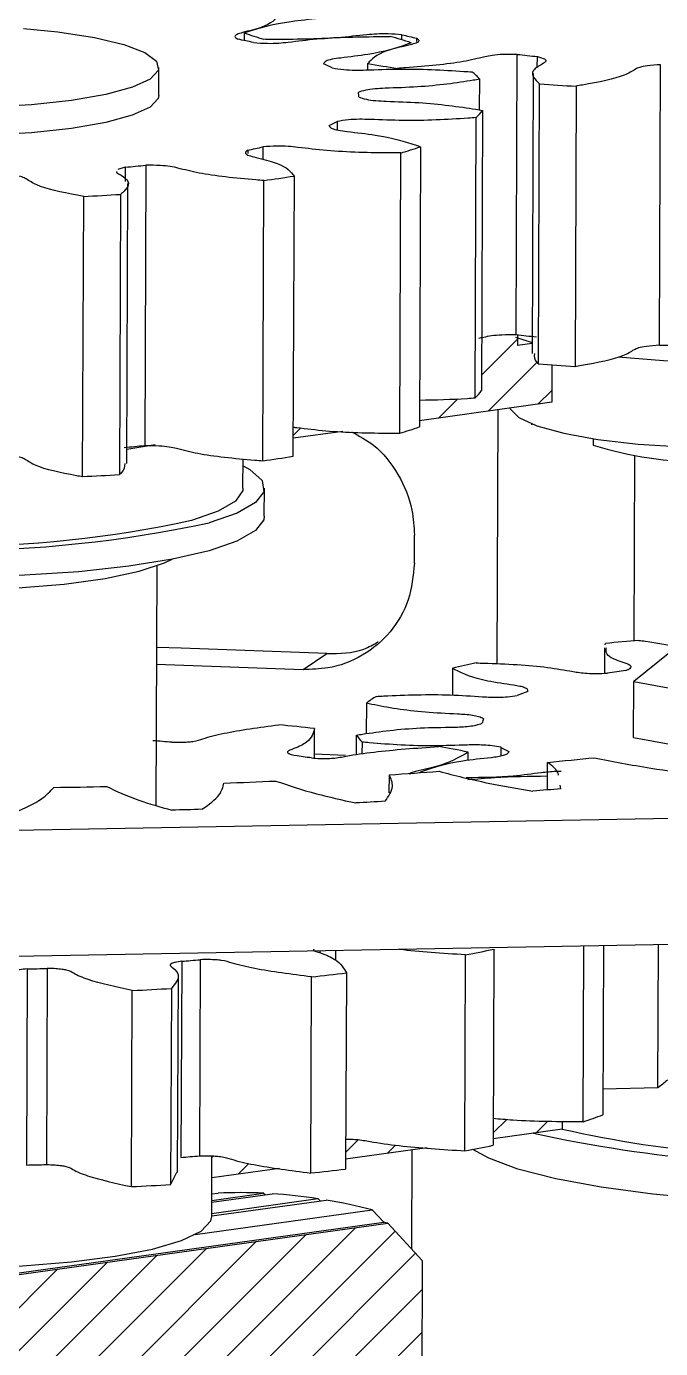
# Model space of a CAD drawing. Header units: millimetres. Extents: x 0 to 1189, y 0 to 841.
# Drawn here: x 554.6 to 621.2, y 414.3 to 553.2 of the extents above; entities that cross this region are included whole.
import ezdxf

# ---------------------------------------------------------------- set-up
doc = ezdxf.new("R2010")
doc.units = ezdxf.units.MM

# ---------------------------------------------------------------- blocks, each defined once
blk = doc.blocks.new('SW_HATCH_0')
at = {"color": 0, "linetype": 'Continuous', "lineweight": 18}
for p, q in [((22.97, 211.55), (26.74, 215.33)), ((23.67, 207.77), (28.78, 212.87)), ((28.89, 208.49), (30.34, 209.94)), ((18.46, 207.04), (20.47, 209.05)), ((3.17, 205.22), (3.94, 205.99)), ((24.18, 131.94), (25.61, 133.37)), ((28.7, 131.97), (29.91, 133.18)), ((8.7, 129.93), (10, 131.23)), ((13.05, 129.8), (13.93, 130.67)), ((-5.35, 129.36), (-5.18, 129.52)), ((-2.6, 127.62), (-1.47, 128.74)), ((-17.71, 99.04), (4.51, 121.25)), ((-12.49, 99.76), (9.72, 121.98)), ((-7.27, 100.49), (13.88, 121.64)), ((-28.14, 97.59), (-5.92, 119.8)), ((-22.92, 98.31), (-0.71, 120.53)), ((-38.57, 96.14), (-16.35, 118.35)), ((-33.35, 96.86), (-11.14, 119.07)), ((-2.06, 101.21), (16.03, 119.3)), ((-43.78, 95.41), (-21.57, 117.62)), ((3.16, 101.94), (16.72, 115.51)), ((8.37, 102.67), (16.71, 111))]:
    blk.add_line(p, q, dxfattribs=at)

msp = doc.modelspace()

# ---------------------------------------------------------------- linework, layer by layer
at = {"color": 7, "linetype": 'Continuous', "lineweight": 25}
for p, q in [((577.47, 551.66), (577.47, 552.48)), ((594, 551.74), (594, 552.28)), ((595.56, 551.57), (595.56, 551.91)), ((605.99, 520.78), (606.1, 550.22)), ((608.22, 548.85), (608.23, 549.99)), ((568.47, 545.9), (568.48, 548.85)), ((590.42, 548.58), (590.43, 549.26)), ((621.05, 519.69), (621.16, 549.13)), ((602.16, 544.39), (602.18, 547.61)), ((607.78, 548.22), (607.67, 518.79)), ((608.34, 517.7), (608.45, 547.13)), ((612.29, 546.88), (612.18, 517.44)), ((587.2, 543.16), (587.2, 542.29)), ((601.69, 514.14), (601.8, 543.57)), ((602.47, 544.34), (602.36, 514.9)), ((579.41, 540.5), (579.4, 539.2)), ((595.95, 540.52), (595.84, 511.08)), ((577.81, 540.15), (577.81, 539.79)), ((593.77, 510.42), (593.88, 539.86)), ((564.95, 538.37), (564.18, 538.12)), ((564.95, 538.37), (564.95, 536.87)), ((567.1, 538.57), (566.99, 509.14)), ((565.11, 507.23), (565.22, 536.67)), ((579.39, 507.54), (579.5, 536.97)), ((582.67, 537.44), (582.56, 508)), ((560.47, 505.87), (560.58, 535.3)), ((564.44, 535.51), (564.33, 506.08)), ((605.93, 520.52), (607.67, 519.97)), ((606.14, 520.77), (606.14, 519.64)), ((607.68, 519.86), (606.14, 519.64)), ((609.75, 517.6), (609.73, 513.67)), ((609.73, 513.67), (595.84, 511.74)), ((604.06, 512.88), (603.96, 486.18)), ((607.64, 511.32), (607.64, 511.39)), ((587.79, 510.62), (582.57, 509.89)), ((614.1, 509.85), (614.1, 509.17)), ((568.1, 509.22), (565.12, 508.73)), ((577.31, 504.66), (577.33, 507.75)), ((618.43, 508.07), (618.35, 488.62)), ((579.55, 501.71), (579.56, 504.65)), ((595.31, 496.77), (595.32, 499.72)), ((568.19, 471.32), (568.28, 496.49)), ((615.28, 487.87), (615.27, 485.21)), ((615.33, 488.18), (615.39, 488.34)), ((623.57, 488.55), (618.36, 484.34)), ((583.62, 485.61), (586.11, 487.27)), ((599.32, 485.73), (599.31, 482.92)), ((618.34, 478.46), (618.36, 484.34)), ((618.36, 484.34), (634.72, 481.3)), ((590.27, 482.06), (590.26, 478.86)), ((584.82, 476.29), (584.83, 479.39)), ((589.22, 476.66), (589.23, 478.72)), ((589.81, 477.97), (589.8, 476.75)), ((618.34, 478.46), (624.86, 477.24)), ((588.07, 476.56), (584.82, 476.72)), ((600.95, 476.09), (600.95, 476.93)), ((604.39, 477.43), (604.38, 476.54)), ((609.28, 472.95), (609.29, 475.85)), ((592.67, 472.65), (592.68, 474.55)), ((595.9, 474.76), (595.9, 474.81)), ((610.7, 473.07), (610.63, 473.46)), ((501.32, 467.76), (640.97, 470.32)), ((640.92, 457.07), (501.27, 454.51)), ((585.38, 456.05), (585.37, 455.85)), ((587.03, 456.08), (587.02, 455.06)), ((600.62, 435.04), (600.69, 455.64)), ((603.65, 456.23), (603.57, 435.63)), ((613.05, 438.11), (613.12, 456.56)), ((615.17, 456.6), (615.1, 438.82)), ((620.89, 441.7), (620.94, 456.71)), ((554.64, 454.15), (554.57, 433.55)), ((556.74, 454.21), (556.66, 433.6)), ((570.87, 454.96), (570.79, 434.36)), ((572.81, 455.12), (572.73, 434.52)), ((570.44, 432.76), (570.52, 453.36)), ((584.43, 432.71), (584.51, 453.32)), ((588.17, 453.74), (588.09, 433.13)), ((565.6, 431.28), (565.68, 451.89)), ((569.79, 452.11), (569.71, 431.5)), ((615.11, 441.56), (620.89, 441.7)), ((610.83, 438.16), (610.83, 437.33)), ((610.83, 437.33), (603.57, 436.32)), ((596.65, 435.36), (588.09, 434.17)), ((595.04, 424.7), (595.08, 435.14)), ((574.03, 428.14), (574.05, 434.51)), ((570.34, 432.76), (569.71, 431.5)), ((581.14, 433.2), (574.04, 432.21)), ((574.03, 429.83), (579.48, 430.59)), ((574.03, 429.66), (580.37, 430.54)), ((574.04, 430.51), (574.71, 430.6)), ((579.48, 430.59), (579.63, 430.44)), ((574.03, 428.47), (585.17, 430.02)), ((574.03, 428.2), (586.06, 429.87)), ((585.17, 430.02), (585.4, 429.78)), ((572.3, 426.26), (590.89, 428.85)), ((590.89, 428.85), (592.09, 427.54)), ((498.02, 414.46), (592.09, 427.54)), ((498.47, 414.34), (592.53, 427.43)), ((596.13, 423.52), (592.53, 427.43)), ((596.13, 423.52), (596.08, 408.8))]:
    msp.add_line(p, q, dxfattribs=at)
at = {"color": 7, "linetype": 'Continuous', "lineweight": 25, "flags": 128}
for points in [[(554.24, 552.94), (557.88, 552.57), (561.71, 551.98), (564.8, 551.24), (567.01, 550.4), (568.24, 549.49), (568.42, 548.55), (567.56, 547.63), (565.69, 546.77), (562.9, 546.01), (559.31, 545.39), (555.1, 544.93), (550.47, 544.66), (548, 544.6)], [(568.47, 545.9), (568.41, 545.6), (567.55, 544.68), (565.68, 543.82), (562.89, 543.06), (559.3, 542.44), (555.09, 541.99), (550.46, 541.72), (547.75, 541.65)], [(616.7, 518.44), (621.49, 518.07), (626.56, 517.9)], [(605.35, 513.06), (605.37, 512.99), (606.27, 512.07), (608.17, 511.19), (610.99, 510.42), (614.59, 509.78), (618.81, 509.29), (623.46, 509), (628.31, 508.9), (633.13, 509), (637.71, 509.31), (641.82, 509.79), (645.28, 510.44), (647.92, 511.22), (649.62, 512.09), (650.3, 513.02), (650.31, 513.16)], [(577.32, 507), (578.04, 506.6), (579.31, 505.45), (579.51, 504.28), (578.62, 503.13), (576.68, 502.03), (573.75, 501.02)], [(577.31, 504.66), (577.29, 504.41), (576.51, 503.3), (574.69, 502.25), (571.89, 501.27)], [(579.55, 501.71), (579.5, 501.34), (578.61, 500.19), (576.67, 499.09), (573.74, 498.08)], [(573.74, 498.08), (569.91, 497.19), (565.31, 496.45), (560.08, 495.88), (554.39, 495.5), (548.42, 495.33), (542.37, 495.37), (536.43, 495.61), (530.79, 496.05), (525.63, 496.68), (521.13, 497.48), (517.41, 498.41), (514.61, 499.46), (513.23, 500.24)], [(521.71, 497.36), (522.49, 496.98), (525.15, 496.08), (528.71, 495.3), (533.02, 494.68), (537.89, 494.24), (543.1, 494.01), (548.43, 493.99), (553.65, 494.18), (558.52, 494.58), (562.83, 495.17), (566.41, 495.92), (569.08, 496.8), (569.86, 497.18)], [(586.11, 487.27), (570.8, 487.85), (568.25, 487.92)], [(568.24, 486.17), (569.18, 486.14), (583.62, 485.61)], [(609.29, 475.85), (609.91, 475.91), (610.53, 475.97), (611.15, 476.03), (611.77, 476.09), (612.39, 476.15), (613, 476.22), (613.62, 476.28), (614.23, 476.34)], [(575.3, 473.66), (575.98, 473.69), (576.67, 473.72), (577.35, 473.74), (578.03, 473.77), (578.71, 473.8), (579.39, 473.83), (580.07, 473.86), (580.74, 473.89)], [(592.68, 474.55), (593.34, 474.59), (594, 474.63), (594.65, 474.68), (595.31, 474.72), (595.96, 474.77), (596.61, 474.81), (597.26, 474.86), (597.91, 474.91)], [(557.44, 473.22), (558.13, 473.23), (558.83, 473.24), (559.53, 473.25), (560.22, 473.26), (560.92, 473.27), (561.61, 473.28), (562.3, 473.3), (563, 473.31)], [(610.7, 473.07), (610.33, 473.04), (609.97, 473.01), (609.6, 472.98), (609.23, 472.95), (608.87, 472.92), (608.5, 472.89), (608.13, 472.86), (607.76, 472.83)], [(573.01, 470.92), (572.61, 470.9), (572.22, 470.89), (571.82, 470.88), (571.42, 470.87), (571.03, 470.86), (570.63, 470.85), (570.23, 470.83), (569.84, 470.82)], [(592.23, 471.76), (591.85, 471.74), (591.47, 471.72), (591.08, 471.69), (590.7, 471.67), (590.31, 471.65), (589.93, 471.63), (589.54, 471.61), (589.16, 471.59)], [(645.77, 429.51), (639.22, 429.45), (632.69, 429.59), (626.34, 429.94), (620.37, 430.49), (614.92, 431.22), (610.15, 432.1), (606.19, 433.13), (603.14, 434.26), (601.46, 435.2)], [(548.7, 422.77), (554.16, 422.97), (559.3, 423.38), (563.9, 423.97), (567.8, 424.73), (570.84, 425.62), (572.91, 426.62), (573.92, 427.68), (574.03, 428.14)]]:
    msp.add_lwpolyline(points, dxfattribs=at)
at = {"color": 7, "linetype": 'Continuous', "lineweight": 25}
for centre, radius, start, end in [((561.77, 475.59), 77.68, 77.6231, 78.8748), ((592.14, 592.04), 42.19, 249.654, 252.515), ((578.37, 500.69), 53.39, 71.896, 74.3413), ((609.6, 616.07), 65.67, 256.2553, 257.6553), ((623.96, 704.47), 155.28, 263.3976, 264.1864), ((579.14, 534.15), 16.48, 62.7354, 66.2557), ((614.68, 690.08), 142.9, 260.2269, 261.4952), ((597.51, 543.48), 6.23, 41.5025, 51.7476), ((587.82, 545.83), 1.65, 356.9865, 13.3298), ((627.29, 802.1), 255.67, 265.7757, 266.6362), ((580.65, 554.7), 13.26, 295.508, 299.5759), ((598.58, 547.08), 4.76, 312.5726, 324.8407), ((563.94, 608.34), 69.58, 281.4947, 282.8418), ((580.95, 583.74), 45.75, 286.4176, 289.128), ((550.66, 697.35), 159.62, 275.137, 275.9114), ((559.37, 684.46), 148.86, 277.7719, 279.0061), ((548.25, 794.9), 259.89, 272.7198, 273.5709), ((623.85, 675.03), 155.28, 263.3976, 264.1864), ((628.57, 739.6), 220.04, 268.0425, 268.6677), ((627.18, 772.67), 255.67, 265.7757, 266.6362), ((598.47, 517.64), 4.76, 312.5726, 324.8407), ((580.84, 554.31), 45.75, 286.4176, 289.128), ((550.55, 667.91), 159.62, 275.137, 275.9114), ((625.42, 545.12), 37.69, 252.5225, 270.8014), ((559.26, 655.02), 148.86, 277.7719, 279.0061), ((548.14, 765.47), 259.89, 272.7198, 273.5709), ((546.17, 629.41), 131.32, 257.9168, 282.1257), ((546.14, 620.46), 121.93, 257.8533, 282.1891), ((634.84, 297.73), 191.6, 94.7736, 95.8263), ((617.05, 414.61), 73.29, 101.9977, 103.9956), ((630.83, 390.31), 96.12, 97.9585, 99.1143), ((595.93, 475.02), 9.03, 120.7232, 128.8009), ((614.6, 461.46), 23.03, 108.6901, 111.6864), ((552.85, 202.57), 278.66, 83.4101, 84.1885), ((604.01, 479.72), 1.6, 153.7091, 171.4431), ((547.55, 204.78), 274.09, 85.3371, 85.7523), ((592.47, 480.63), 3.76, 210.5639, 225.0457), ((557.66, 296.21), 182.09, 81.5262, 82.0715), ((569.62, 318.09), 161.9, 78.8423, 79.9604), ((610.33, 487.84), 11.99, 240.2685, 244.9006), ((574.77, 593.41), 140.19, 280.6568, 281.8876), ((547.07, 776.59), 322.53, 271.3459, 271.7184), ((550.76, 711.92), 257.75, 274.4753, 274.9078), ((557.26, 707.77), 255.91, 276.1124, 276.9364), ((548.67, 809.55), 358.07, 272.7235, 273.3822), ((614.62, 450.6), 10.88, 305.1532, 311.9188), ((596.68, 488.04), 52.55, 288.1528, 290.5205), ((638.4, 574.89), 141.33, 257.4983, 272.994), ((638.32, 559.75), 125.47, 257.3417, 273.1507), ((574.69, 572.81), 140.19, 280.6568, 281.8876), ((546.99, 755.99), 322.53, 271.3459, 271.7184), ((550.68, 691.32), 257.75, 274.4753, 274.9078), ((557.18, 687.17), 255.91, 276.1124, 276.9364), ((548.59, 788.95), 358.07, 272.7235, 273.3822), ((576.93, 377.4), 53.25, 87.2517, 92.385), ((576.8, 375.22), 55.43, 81.3099, 86.3077), ((576.25, 371.87), 58.82, 75.5945, 80.3981), ((577.14, 369.24), 60.19, 75.1832, 75.6219)]:
    msp.add_arc(centre, radius, start, end, dxfattribs=at)
for points, knots in [([(581.13, 554.52), (581.1, 554.46), (580.82, 553.96), (580.1, 553.21), (577.69, 552.63), (576.62, 552.32), (576.35, 552.07), (576.61, 551.9), (576.76, 551.81)], [0, 0, 0, 0, 0.059569, 0.518074, 0.747143, 0.822019, 0.900677, 1, 1, 1, 1]), ([(587.27, 554.58), (587.2, 554.48), (587.08, 554.31), (586.3, 554.11), (584.65, 553.91), (581.2, 553.58), (578.94, 552.96), (577.62, 552.53), (577.47, 552.48)], [0, 0, 0, 0, 0.099323, 0.177981, 0.252857, 0.481926, 0.940431, 1, 1, 1, 1]), ([(578.42, 551.46), (578.9, 551.43), (579.76, 551.36), (581.07, 551.39), (582.75, 551.58), (585.94, 552), (589.86, 552.08), (592.48, 552.09), (592.78, 552.09)], [0, 0, 0, 0, 0.099323, 0.177981, 0.252857, 0.481926, 0.940431, 1, 1, 1, 1]), ([(594, 552.28), (593.53, 552.32), (592.69, 552.39), (591.36, 552.37), (589.63, 552.21), (586.33, 551.82), (582.38, 551.78), (579.76, 551.79), (579.46, 551.8)], [0, 0, 0, 0, 0.099323, 0.177981, 0.252857, 0.481926, 0.940431, 1, 1, 1, 1]), ([(594.96, 551.43), (594.82, 551.38), (593.63, 550.94), (591.55, 550.29), (588.2, 549.92), (586.61, 549.71), (585.89, 549.5), (585.82, 549.33), (585.78, 549.23)], [0, 0, 0, 0, 0.0595691, 0.5180737, 0.7471426, 0.8220185, 0.9006769, 1, 1, 1, 1]), ([(595.56, 551.91), (595.68, 551.82), (595.9, 551.65), (595.56, 551.4), (594.39, 551.1), (591.82, 550.55), (590.89, 549.81), (590.47, 549.31), (590.43, 549.26)], [0, 0, 0, 0, 0.099323, 0.177981, 0.252857, 0.481926, 0.940431, 1, 1, 1, 1]), ([(606.1, 550.22), (605.59, 550.22), (604.68, 550.23), (603.49, 550.12), (602.2, 549.85), (599.86, 549.26), (596.28, 548.94), (593.83, 548.77), (593.55, 548.75)], [0, 0, 0, 0, 0.099323, 0.177981, 0.252857, 0.481926, 0.940431, 1, 1, 1, 1]), ([(608.23, 549.99), (608.52, 549.91), (609.04, 549.76), (609.19, 549.5), (608.67, 549.14), (607.32, 548.44), (607.84, 547.69), (608.39, 547.19), (608.45, 547.13)], [0, 0, 0, 0, 0.099323, 0.177981, 0.252857, 0.481926, 0.940431, 1, 1, 1, 1]), ([(586.69, 548.79), (587.08, 548.72), (587.76, 548.61), (589.06, 548.55), (590.98, 548.6), (594.76, 548.76), (598.6, 548.56), (601.08, 548.4), (601.37, 548.38)], [0, 0, 0, 0, 0.0993231, 0.1779815, 0.2528574, 0.4819263, 0.9404309, 1, 1, 1, 1]), ([(621.16, 549.13), (620.68, 549.1), (619.82, 549.04), (618.92, 548.86), (618.24, 548.51), (617.18, 547.79), (614.46, 547.25), (612.51, 546.92), (612.29, 546.88)], [0, 0, 0, 0, 0.099323, 0.177981, 0.252857, 0.481926, 0.940431, 1, 1, 1, 1]), ([(602.18, 547.61), (601.95, 547.57), (600, 547.25), (596.84, 546.8), (593, 546.69), (591.12, 546.6), (590.04, 546.46), (589.64, 546.3), (589.42, 546.21)], [0, 0, 0, 0, 0.059569, 0.518074, 0.747143, 0.822019, 0.900677, 1, 1, 1, 1]), ([(589.47, 545.74), (589.7, 545.66), (590.12, 545.5), (591.23, 545.35), (593.13, 545.26), (596.99, 545.15), (600.22, 544.7), (602.24, 544.37), (602.47, 544.34)], [0, 0, 0, 0, 0.099323, 0.177981, 0.252857, 0.481926, 0.940431, 1, 1, 1, 1]), ([(601.8, 543.57), (601.52, 543.55), (599.07, 543.38), (595.26, 543.19), (591.46, 543.36), (589.52, 543.41), (588.24, 543.35), (587.57, 543.23), (587.2, 543.16)], [0, 0, 0, 0, 0.059569, 0.518074, 0.747143, 0.822019, 0.900677, 1, 1, 1, 1]), ([(586.36, 542.73), (586.42, 542.63), (586.52, 542.45), (587.29, 542.24), (588.91, 542.03), (592.33, 541.66), (594.52, 541.02), (595.8, 540.57), (595.95, 540.52)], [0, 0, 0, 0, 0.099323, 0.177981, 0.252857, 0.481926, 0.940431, 1, 1, 1, 1]), ([(593.88, 539.86), (593.58, 539.86), (590.97, 539.87), (587.03, 539.96), (583.76, 540.38), (582.05, 540.56), (580.73, 540.6), (579.88, 540.53), (579.41, 540.5)], [0, 0, 0, 0, 0.059569, 0.518074, 0.747143, 0.822019, 0.900677, 1, 1, 1, 1]), ([(577.81, 540.15), (577.68, 540.06), (577.44, 539.89), (577.76, 539.64), (578.89, 539.33), (581.41, 538.75), (582.26, 538), (582.63, 537.5), (582.67, 537.44)], [0, 0, 0, 0, 0.099323, 0.177981, 0.252857, 0.481926, 0.940431, 1, 1, 1, 1]), ([(560.58, 535.3), (560.36, 535.34), (558.45, 535.69), (555.78, 536.27), (554.79, 537), (554.15, 537.35), (553.27, 537.55), (552.42, 537.62), (551.94, 537.65)], [0, 0, 0, 0, 0.059569, 0.518074, 0.747143, 0.822019, 0.900677, 1, 1, 1, 1]), ([(564.04, 537.93), (564.03, 537.91), (563.96, 537.83), (564.51, 537.53), (565.63, 536.81), (565.11, 536.06), (564.51, 535.57), (564.44, 535.51)], [0, 0, 0, 0, 0.014748, 0.104492, 0.379049, 0.928602, 1, 1, 1, 1]), ([(579.5, 536.97), (579.22, 536.99), (576.79, 537.19), (573.25, 537.54), (570.97, 538.16), (569.7, 538.45), (568.52, 538.57), (567.61, 538.57), (567.1, 538.57)], [0, 0, 0, 0, 0.059569, 0.518074, 0.747143, 0.822019, 0.900677, 1, 1, 1, 1]), ([(602.07, 520.4), (602.25, 520.44), (602.68, 520.54), (603.38, 520.69), (604.57, 520.8), (605.48, 520.79), (605.99, 520.78)], [0, 0, 0, 0, 0.1754808, 0.4196367, 0.6761266, 1, 1, 1, 1]), ([(612.18, 517.44), (612.4, 517.48), (614.35, 517.81), (617.07, 518.35), (618.13, 519.07), (618.81, 519.42), (619.71, 519.61), (620.57, 519.66), (621.05, 519.69)], [0, 0, 0, 0, 0.059569, 0.518074, 0.747143, 0.822019, 0.900677, 1, 1, 1, 1]), ([(607.92, 518.79), (607.89, 518.48), (607.86, 518.11), (608.28, 517.75), (608.34, 517.7)], [0, 0, 0, 0, 0.840786, 1, 1, 1, 1]), ([(595.85, 513.9), (597.54, 513.94), (599.54, 513.98), (601.41, 514.12), (601.69, 514.14)], [0, 0, 0, 0, 0.849232, 1, 1, 1, 1]), ([(582.57, 511.05), (582.7, 511.04), (583.88, 510.93), (586.89, 510.51), (590.86, 510.44), (593.47, 510.42), (593.77, 510.42)], [0, 0, 0, 0, 0.03642, 0.331847, 0.923174, 1, 1, 1, 1]), ([(588.69, 510.58), (589.49, 510.15), (591.48, 509.09), (593.75, 506.16), (595.14, 502.8), (595.27, 500.6), (595.32, 499.72)], [0, 0, 0, 0, 0.203305, 0.502415, 0.801678, 1, 1, 1, 1]), ([(566.99, 509.14), (567.5, 509.14), (568.41, 509.14), (569.59, 509.01), (570.86, 508.72), (573.13, 508.11), (576.68, 507.75), (579.11, 507.56), (579.39, 507.54)], [0, 0, 0, 0, 0.099323, 0.177981, 0.252857, 0.481926, 0.940431, 1, 1, 1, 1]), ([(551.83, 508.21), (552.3, 508.18), (553.16, 508.11), (554.04, 507.92), (554.68, 507.56), (555.67, 506.83), (558.34, 506.26), (560.25, 505.91), (560.47, 505.87)], [0, 0, 0, 0, 0.099323, 0.177981, 0.252857, 0.481926, 0.940431, 1, 1, 1, 1]), ([(564.89, 507.24), (564.88, 506.9), (564.87, 506.51), (564.4, 506.14), (564.33, 506.08)], [0, 0, 0, 0, 0.850194, 1, 1, 1, 1]), ([(595.31, 496.77), (595.18, 495.46), (594.92, 492.83), (592.91, 489.41), (589.96, 486.91), (586.67, 485.67), (584.49, 485.62), (583.62, 485.61)], [0, 0, 0, 0, 0.21459, 0.429181, 0.64373, 0.858112, 1, 1, 1, 1]), ([(586.11, 487.27), (587.45, 487.28), (589.4, 487.3), (591.02, 488.24), (591.52, 488.53)], [0, 0, 0, 0, 0.689967, 1, 1, 1, 1]), ([(617.52, 485.51), (617.7, 485.58), (618.01, 485.7), (618.12, 485.9), (617.93, 486.07), (617.16, 486.38), (615.37, 486.93), (615.43, 487.52), (615.48, 487.88)], [0, 0, 0, 0, 0.093302, 0.168792, 0.236875, 0.304048, 0.577285, 1, 1, 1, 1]), ([(618.9, 488.66), (619.13, 488.64), (620.62, 488.45), (621.84, 488.2), (622.87, 487.99)], [0, 0, 0, 0, 0.155957, 1, 1, 1, 1]), ([(601.81, 486.3), (602.08, 486.29), (604.66, 486.21), (608.55, 486.02), (611.29, 485.5), (612.65, 485.28), (613.48, 485.2), (614.5, 485.17), (615.21, 485.2), (615.6, 485.22)], [0, 0, 0, 0, 0.053893, 0.51388, 0.743968, 0.800533, 0.857863, 0.921433, 1, 1, 1, 1]), ([(607.22, 483.28), (607.24, 483.36), (607.26, 483.5), (606.94, 483.69), (606.4, 483.84), (605.06, 484.06), (601.9, 484.49), (600.28, 485.2), (599.41, 485.68), (599.32, 485.73)], [0, 0, 0, 0, 0.078567, 0.142137, 0.199467, 0.256032, 0.48612, 0.946107, 1, 1, 1, 1]), ([(602.58, 480.43), (602.42, 480.5), (602.15, 480.63), (601.46, 480.78), (600.67, 480.87), (598.99, 480.97), (595.22, 481.12), (592.25, 481.65), (590.46, 482.02), (590.27, 482.06)], [0, 0, 0, 0, 0.078567, 0.142137, 0.199467, 0.256032, 0.48612, 0.946107, 1, 1, 1, 1]), ([(591.32, 482.78), (591.58, 482.8), (594.09, 482.92), (598, 483.06), (601.6, 482.79), (603.29, 482.69), (604.2, 482.69), (605.19, 482.74), (605.77, 482.82), (606.09, 482.87)], [0, 0, 0, 0, 0.053893, 0.51388, 0.743968, 0.800533, 0.857863, 0.921433, 1, 1, 1, 1]), ([(569.84, 477.96), (570.15, 477.96), (570.7, 477.95), (571.46, 477.98), (572.4, 478.08), (573.38, 478.45), (575.97, 479.11), (579.03, 479.52), (581.06, 479.8)], [0, 0, 0, 0, 0.060838, 0.109135, 0.150583, 0.269071, 0.513655, 1, 1, 1, 1]), ([(584.83, 479.39), (584.7, 478.9), (584.52, 478.18), (583.02, 477.4), (581.94, 477.05), (582, 476.84), (582.26, 476.7), (582.59, 476.61), (582.77, 476.56)], [0, 0, 0, 0, 0.486345, 0.730929, 0.849417, 0.890865, 0.939162, 1, 1, 1, 1]), ([(589.23, 478.72), (589.44, 478.75), (591.44, 479.06), (594.7, 479.49), (598.53, 479.53), (600.26, 479.57), (601.1, 479.64), (601.88, 479.77), (602.23, 479.89), (602.43, 479.96)], [0, 0, 0, 0, 0.053893, 0.51388, 0.743968, 0.800533, 0.857863, 0.921433, 1, 1, 1, 1]), ([(604.39, 477.43), (604.1, 477.49), (603.57, 477.59), (602.63, 477.67), (601.72, 477.69), (599.99, 477.65), (596.26, 477.49), (592.46, 477.74), (590.06, 477.95), (589.81, 477.97)], [0, 0, 0, 0, 0.078567, 0.142137, 0.199467, 0.256032, 0.48612, 0.946107, 1, 1, 1, 1]), ([(584.49, 476.31), (584.79, 476.29), (585.32, 476.25), (586.1, 476.25), (587.14, 476.3), (588.58, 476.6), (591.98, 477.1), (595.5, 477.35), (597.85, 477.51)], [0, 0, 0, 0, 0.060838, 0.109135, 0.150583, 0.269071, 0.513655, 1, 1, 1, 1]), ([(600.95, 476.93), (600.19, 476.47), (599.04, 475.78), (596.51, 475.11), (595.04, 474.82), (594.8, 474.66), (594.83, 474.61), (594.84, 474.59)], [0, 0, 0, 0, 0.539274, 0.810476, 0.941859, 0.987818, 1, 1, 1, 1]), ([(595.9, 474.81), (596.02, 474.86), (597.17, 475.3), (599.22, 475.95), (602.62, 476.29), (604.09, 476.46), (604.71, 476.59), (605.15, 476.77), (605.21, 476.91), (605.25, 476.99)], [0, 0, 0, 0, 0.053893, 0.51388, 0.743968, 0.800533, 0.857863, 0.921433, 1, 1, 1, 1]), ([(610.45, 474.5), (610.44, 474.54), (610.38, 475), (609.81, 475.45), (609.29, 475.85)], [0, 0, 0, 0, 0.103812, 1, 1, 1, 1]), ([(614.23, 476.34), (616.13, 475.96), (619.53, 475.28), (623.57, 474.75), (625.35, 474.52)], [0, 0, 0, 0, 0.559727, 1, 1, 1, 1]), ([(573.01, 470.92), (573.72, 471.42), (574.98, 472.32), (575.2, 473.25), (575.3, 473.66)], [0, 0, 0, 0, 0.560078, 1, 1, 1, 1]), ([(580.74, 473.89), (582.09, 473.43), (584.5, 472.61), (587.73, 471.9), (589.16, 471.59)], [0, 0, 0, 0, 0.559727, 1, 1, 1, 1]), ([(592.23, 471.76), (592.6, 472.28), (593.25, 473.2), (592.86, 474.14), (592.68, 474.55)], [0, 0, 0, 0, 0.560078, 1, 1, 1, 1]), ([(597.91, 474.91), (599.55, 474.48), (602.48, 473.73), (606.15, 473.1), (607.76, 472.83)], [0, 0, 0, 0, 0.559727, 1, 1, 1, 1]), ([(610.72, 474.89), (610.55, 474.89), (610.09, 474.89), (609.38, 474.84), (607.9, 474.67), (605.39, 474.29), (602.46, 474.25), (600.74, 474.23)], [0, 0, 0, 0, 0.0462682, 0.1271854, 0.2070215, 0.5317696, 1, 1, 1, 1]), ([(600.94, 474.04), (601.86, 474.12), (604.48, 474.36), (607.39, 474.4), (609.28, 474.42)], [0, 0, 0, 0, 0.351272, 1, 1, 1, 1]), ([(553.34, 470.56), (554.38, 471.04), (556.23, 471.9), (557.07, 472.81), (557.44, 473.22)], [0, 0, 0, 0, 0.560078, 1, 1, 1, 1]), ([(563, 473.31), (564.03, 472.82), (565.88, 471.95), (568.63, 471.17), (569.84, 470.82)], [0, 0, 0, 0, 0.559727, 1, 1, 1, 1]), ([(584.7, 456.21), (584.7, 456.19), (584.68, 456.05), (585.88, 455.72), (587.51, 454.94), (587.9, 454.22), (588.17, 453.74)], [0, 0, 0, 0, 0.024216, 0.160332, 0.441302, 1, 1, 1, 1]), ([(600.69, 455.64), (598.25, 455.78), (595.77, 455.91), (593.74, 456.2), (593.72, 456.21)], [0, 0, 0, 0, 0.991357, 1, 1, 1, 1]), ([(554.64, 454.15), (554.37, 454.13), (553.87, 454.08), (553.3, 453.98), (552.75, 453.8), (552.86, 453.39), (552.35, 452.56), (550.8, 451.9), (549.77, 451.46)], [0, 0, 0, 0, 0.060838, 0.109135, 0.150583, 0.269071, 0.513655, 1, 1, 1, 1]), ([(565.68, 451.89), (564, 452.25), (561.47, 452.8), (559.66, 453.57), (559.11, 453.97), (558.3, 454.11), (557.6, 454.18), (557.05, 454.2), (556.74, 454.21)], [0, 0, 0, 0, 0.486345, 0.730929, 0.849417, 0.890865, 0.939162, 1, 1, 1, 1]), ([(570.87, 454.96), (570.64, 454.92), (570.22, 454.85), (569.81, 454.73), (569.53, 454.53), (570.19, 454.13), (570.8, 453.3), (570.2, 452.59), (569.79, 452.11)], [0, 0, 0, 0, 0.060838, 0.109135, 0.150583, 0.269071, 0.513655, 1, 1, 1, 1]), ([(584.51, 453.32), (582.4, 453.59), (579.24, 453.99), (576.48, 454.65), (575.41, 455.01), (574.44, 455.11), (573.67, 455.14), (573.12, 455.13), (572.81, 455.12)], [0, 0, 0, 0, 0.486345, 0.730929, 0.849417, 0.890865, 0.939162, 1, 1, 1, 1]), ([(603.58, 438.46), (604.27, 438.4), (607.26, 438.15), (610.53, 438.13), (613.05, 438.11)], [0, 0, 0, 0, 0.2297288, 1, 1, 1, 1]), ([(588.1, 436.26), (588.26, 436.26), (588.63, 436.27), (589.6, 436.22), (591.11, 435.93), (594.64, 435.43), (598.23, 435.19), (600.62, 435.04)], [0, 0, 0, 0, 0.033498, 0.078465, 0.207013, 0.472363, 1, 1, 1, 1]), ([(556.66, 433.6), (556.97, 433.59), (557.52, 433.57), (558.23, 433.51), (559.03, 433.36), (559.59, 432.96), (561.39, 432.2), (563.92, 431.65), (565.6, 431.28)], [0, 0, 0, 0, 0.060838, 0.109135, 0.150583, 0.269071, 0.513655, 1, 1, 1, 1]), ([(572.73, 434.52), (573.04, 434.52), (573.6, 434.53), (574.36, 434.5), (575.33, 434.4), (576.4, 434.04), (579.16, 433.39), (582.33, 432.98), (584.43, 432.71)], [0, 0, 0, 0, 0.060838, 0.109135, 0.150583, 0.269071, 0.513655, 1, 1, 1, 1])]:
    msp.add_open_spline(points, degree=3, knots=knots, dxfattribs=at)

# ---------------------------------------------------------------- block references
at = {"color": 7, "linetype": 'Continuous', "lineweight": 18}
msp.add_blockref('SW_HATCH_0', (579.4, 304.98), dxfattribs=at)

doc.saveas('drawing.dxf')
